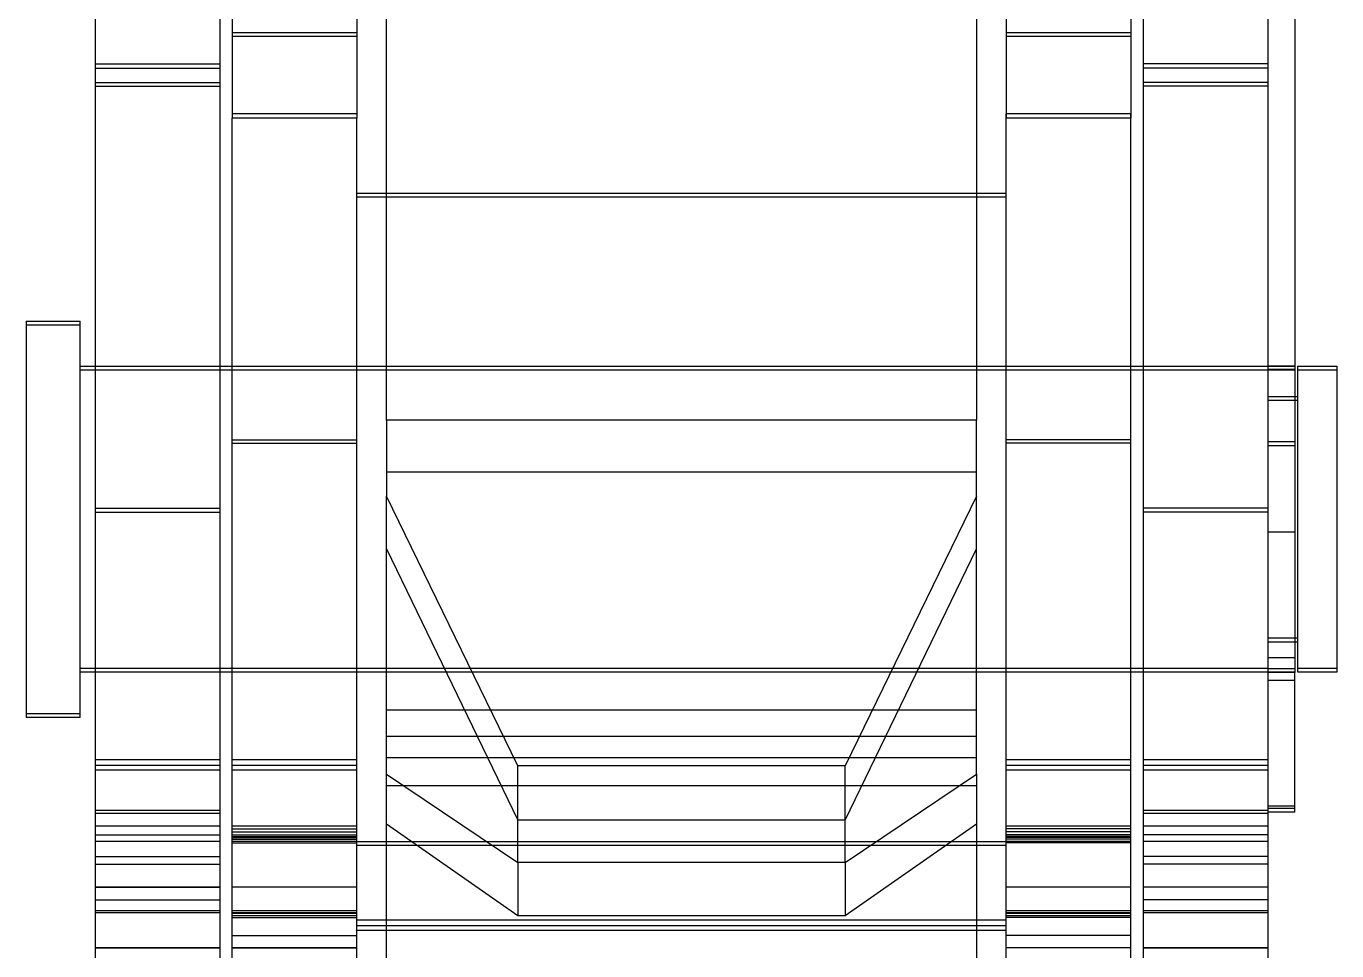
# Model space of a CAD drawing. Header units: metres. Extents: x 0 to 63075, y 0 to 44550.
# Drawn here: x 37262.03 to 37278.03, y 17384.73 to 17396.01 of the extents above; entities that cross this region are included whole.
import ezdxf

# ---------------------------------------------------------------- set-up
doc = ezdxf.new("R2010")
doc.units = ezdxf.units.M
doc.header["$LTSCALE"] = 75
doc.linetypes.add('HIDDEN2', pattern=[4.7625, 3.175, -1.5875])
doc.layers.add('SDM', color=7, linetype='Continuous')
doc.layers.add('ST1', color=7, linetype='HIDDEN2')

# ---------------------------------------------------------------- blocks, each defined once
blk = doc.blocks.new('A$C542b401d')
at = {"layer": 'ST1'}
for p, q in [((75.843, 1466.595), (75.843, 1455.363)), ((77.363, 1466.595), (77.363, 1455.363)), ((88.637, 1466.595), (88.637, 1455.363)), ((90.157, 1466.595), (90.157, 1455.363)), ((77.515, 1461.839), (77.515, 1454.755)), ((79.035, 1461.839), (79.035, 1454.755)), ((86.965, 1461.839), (86.965, 1454.755)), ((88.485, 1461.839), (88.485, 1454.755)), ((75.511, 1458.825), (75.511, 1447.984)), ((79.4, 1457.101), (79.4, 1451.067)), ((86.6, 1451.067), (86.6, 1457.101)), ((79.035, 1455.799), (77.515, 1455.799)), ((79.035, 1455.754), (77.515, 1455.754)), ((88.485, 1455.799), (86.965, 1455.799)), ((88.485, 1455.754), (86.965, 1455.754)), ((75.843, 1455.415), (77.363, 1455.415)), ((75.843, 1455.363), (77.363, 1455.363)), ((75.843, 1455.363), (75.843, 1449.942)), ((77.363, 1455.363), (77.363, 1449.942)), ((90.157, 1455.415), (88.637, 1455.415)), ((90.157, 1455.363), (88.637, 1455.363)), ((88.637, 1455.363), (88.637, 1449.942)), ((90.157, 1455.363), (90.157, 1449.942)), ((75.843, 1455.189), (77.363, 1455.189)), ((75.843, 1455.146), (77.363, 1455.146)), ((90.157, 1455.189), (88.637, 1455.189)), ((90.157, 1455.146), (88.637, 1455.146)), ((77.515, 1444.14), (77.515, 1454.806)), ((77.515, 1454.806), (79.035, 1454.806)), ((77.515, 1454.755), (79.035, 1454.755)), ((79.035, 1444.14), (79.035, 1454.806)), ((86.965, 1454.806), (88.485, 1454.806)), ((86.965, 1444.14), (86.965, 1454.755)), ((86.965, 1454.755), (88.485, 1454.755)), ((88.485, 1444.14), (88.485, 1454.755)), ((86.965, 1453.839), (79.035, 1453.839)), ((86.965, 1453.794), (79.035, 1453.794)), ((90.341, 1452.232), (90.341, 1452.277)), ((91, 1452.277), (90.341, 1452.277)), ((90.341, 1451.881), (90.341, 1452.232)), ((91, 1452.232), (90.341, 1452.232)), ((91, 1452.277), (91, 1452.232)), ((91, 1452.232), (91, 1451.881)), ((90.341, 1447.435), (90.341, 1451.881)), ((91, 1451.881), (91, 1447.435)), ((75, 1451.724), (75, 1451.679)), ((75.474, 1451.724), (75, 1451.724)), ((75.474, 1451.679), (75.474, 1451.724)), ((75.511, 1451.726), (75.843, 1451.726)), ((77.363, 1451.724), (75.511, 1451.724)), ((75.511, 1451.722), (75.843, 1451.722)), ((75.511, 1451.684), (75.843, 1451.684)), ((90.341, 1451.724), (75.843, 1451.724)), ((79.035, 1451.724), (77.515, 1451.724)), ((86.965, 1451.724), (79.035, 1451.724)), ((88.485, 1451.724), (86.965, 1451.724)), ((90.157, 1451.724), (88.637, 1451.724)), ((75, 1451.679), (75, 1451.409)), ((75.474, 1451.679), (75, 1451.679)), ((75.474, 1447.989), (75.474, 1451.679)), ((77.363, 1451.679), (75.511, 1451.679)), ((75.511, 1451.677), (75.843, 1451.677)), ((90.341, 1451.679), (75.843, 1451.679)), ((79.035, 1451.679), (77.515, 1451.679)), ((86.965, 1451.679), (79.035, 1451.679)), ((88.485, 1451.679), (86.965, 1451.679)), ((90.157, 1451.679), (88.637, 1451.679)), ((75, 1451.409), (75, 1447.989)), ((75.843, 1451.355), (75.474, 1451.355)), ((75.843, 1451.31), (75.474, 1451.31)), ((79.4, 1451.067), (86.6, 1451.067)), ((79.4, 1450.138), (79.4, 1451.067)), ((86.6, 1451.067), (86.6, 1450.138)), ((75.511, 1450.801), (75.843, 1450.801)), ((75.511, 1450.755), (75.843, 1450.755)), ((77.515, 1450.825), (79.035, 1450.825)), ((77.515, 1450.784), (79.035, 1450.784)), ((88.485, 1450.825), (86.965, 1450.825)), ((88.485, 1450.784), (86.965, 1450.784)), ((79.4, 1450.433), (86.6, 1450.433)), ((79.4, 1450.138), (81, 1446.845)), ((79.4, 1446.744), (79.4, 1450.138)), ((85, 1446.845), (86.6, 1450.138)), ((86.6, 1446.744), (86.6, 1450.138)), ((75.843, 1449.992), (77.363, 1449.992)), ((75.843, 1449.942), (77.363, 1449.942)), ((75.843, 1449.942), (75.843, 1443.914)), ((77.363, 1449.942), (77.363, 1443.914)), ((90.157, 1449.992), (88.637, 1449.992)), ((90.157, 1449.942), (88.637, 1449.942)), ((88.637, 1449.942), (88.637, 1443.914)), ((90.157, 1449.942), (90.157, 1443.914)), ((75.511, 1449.701), (75.843, 1449.701)), ((81, 1446.182), (79.4, 1449.496)), ((86.6, 1449.496), (85, 1446.182)), ((75.474, 1448.403), (75.843, 1448.403)), ((75.474, 1448.358), (75.843, 1448.358)), ((75.511, 1448.165), (75.843, 1448.165)), ((75, 1448.034), (75.474, 1448.034)), ((75.511, 1448.031), (75.843, 1448.031)), ((75.843, 1448.034), (77.363, 1448.034)), ((75.843, 1448.034), (90.341, 1448.034)), ((77.515, 1448.034), (79.035, 1448.034)), ((79.035, 1448.034), (86.965, 1448.034)), ((86.965, 1448.034), (88.485, 1448.034)), ((88.637, 1448.034), (90.157, 1448.034)), ((75, 1447.989), (75.474, 1447.989)), ((75.511, 1447.989), (77.363, 1447.989)), ((75.511, 1447.984), (75.843, 1447.984)), ((75.511, 1446.282), (75.511, 1447.984)), ((75.511, 1447.887), (75.843, 1447.887)), ((75.843, 1447.989), (90.341, 1447.989)), ((77.515, 1447.989), (79.035, 1447.989)), ((79.035, 1447.989), (86.965, 1447.989)), ((86.965, 1447.989), (88.485, 1447.989)), ((88.637, 1447.989), (90.157, 1447.989)), ((86.6, 1447.529), (79.4, 1447.529)), ((90.341, 1447.48), (91, 1447.48)), ((90.341, 1447.435), (91, 1447.435)), ((79.4, 1447.203), (86.6, 1447.203)), ((77.363, 1446.925), (75.843, 1446.925)), ((79.035, 1446.925), (77.515, 1446.925)), ((86.6, 1446.948), (79.4, 1446.948)), ((88.485, 1446.925), (86.965, 1446.925)), ((90.157, 1446.925), (88.637, 1446.925)), ((77.363, 1446.856), (75.843, 1446.856)), ((77.363, 1446.799), (75.843, 1446.799)), ((79.035, 1446.856), (77.515, 1446.856)), ((79.035, 1446.799), (77.515, 1446.799)), ((81, 1445.667), (79.4, 1446.744)), ((79.4, 1446.744), (79.4, 1441.742)), ((81, 1445.667), (81, 1446.845)), ((81, 1446.845), (85, 1446.845)), ((85, 1445.667), (85, 1446.845)), ((86.6, 1446.744), (85, 1445.667)), ((86.6, 1441.742), (86.6, 1446.744)), ((88.485, 1446.856), (86.965, 1446.856)), ((88.485, 1446.799), (86.965, 1446.799)), ((90.157, 1446.856), (88.637, 1446.856)), ((90.157, 1446.799), (88.637, 1446.799)), ((79.4, 1446.603), (86.6, 1446.603)), ((75.511, 1446.352), (75.843, 1446.352)), ((75.511, 1446.327), (75.843, 1446.327)), ((75.511, 1446.282), (75.843, 1446.282)), ((77.363, 1446.306), (75.843, 1446.306)), ((77.363, 1446.267), (75.843, 1446.267)), ((90.157, 1446.306), (88.637, 1446.306)), ((90.157, 1446.267), (88.637, 1446.267)), ((77.363, 1446.113), (75.843, 1446.113)), ((79.035, 1446.113), (77.515, 1446.113)), ((79.4, 1446.133), (81, 1445.014)), ((81, 1446.182), (85, 1446.182)), ((85, 1445.014), (86.6, 1446.133)), ((88.485, 1446.113), (86.965, 1446.113)), ((90.157, 1446.113), (88.637, 1446.113)), ((75.843, 1446.002), (77.363, 1446.002)), ((77.363, 1445.926), (75.843, 1445.926)), ((77.515, 1446.078), (79.035, 1446.078)), ((77.515, 1446.041), (79.035, 1446.041)), ((77.515, 1446.002), (79.035, 1446.002)), ((77.515, 1445.984), (79.035, 1445.984)), ((77.515, 1445.97), (79.035, 1445.97)), ((77.515, 1445.95), (79.035, 1445.95)), ((79.035, 1445.926), (77.515, 1445.926)), ((88.485, 1446.078), (86.965, 1446.078)), ((88.485, 1446.041), (86.965, 1446.041)), ((88.485, 1446.002), (86.965, 1446.002)), ((88.485, 1445.984), (86.965, 1445.984)), ((88.485, 1445.97), (86.965, 1445.97)), ((88.485, 1445.95), (86.965, 1445.95)), ((88.485, 1445.926), (86.965, 1445.926)), ((90.157, 1446.002), (88.637, 1446.002)), ((90.157, 1445.926), (88.637, 1445.926)), ((77.515, 1445.906), (79.035, 1445.906)), ((79.035, 1445.919), (86.965, 1445.919)), ((79.035, 1445.874), (86.965, 1445.874)), ((88.485, 1445.906), (86.965, 1445.906)), ((75.843, 1445.738), (77.363, 1445.738)), ((75.843, 1445.645), (77.363, 1445.645)), ((81, 1445.667), (85, 1445.667)), ((81, 1445.667), (81, 1445.014)), ((85, 1445.667), (85, 1445.014)), ((90.157, 1445.738), (88.637, 1445.738)), ((90.157, 1445.645), (88.637, 1445.645)), ((77.363, 1445.371), (75.843, 1445.371)), ((75.843, 1445.367), (77.363, 1445.367)), ((79.035, 1445.371), (77.515, 1445.371)), ((88.485, 1445.371), (86.965, 1445.371)), ((90.157, 1445.371), (88.637, 1445.371)), ((90.157, 1445.367), (88.637, 1445.367)), ((75.843, 1445.209), (77.363, 1445.209)), ((90.157, 1445.209), (88.637, 1445.209)), ((75.843, 1445.078), (77.363, 1445.078)), ((77.363, 1445.054), (75.843, 1445.054)), ((77.515, 1445.078), (79.035, 1445.078)), ((79.035, 1445.054), (77.515, 1445.054)), ((77.515, 1445.043), (79.035, 1445.043)), ((77.515, 1445.014), (79.035, 1445.014)), ((77.515, 1444.996), (79.035, 1444.996)), ((86.965, 1444.965), (79.035, 1444.965)), ((81, 1445.014), (85, 1445.014)), ((86.965, 1445.078), (88.485, 1445.078)), ((88.485, 1445.054), (86.965, 1445.054)), ((86.965, 1445.043), (88.485, 1445.043)), ((86.965, 1445.014), (88.485, 1445.014)), ((88.485, 1444.996), (86.965, 1444.996)), ((88.637, 1445.078), (90.157, 1445.078)), ((90.157, 1445.054), (88.637, 1445.054)), ((86.965, 1444.896), (79.035, 1444.896)), ((86.965, 1444.839), (79.035, 1444.839)), ((77.515, 1444.773), (79.035, 1444.773)), ((88.485, 1444.773), (86.965, 1444.773)), ((77.363, 1444.628), (75.843, 1444.628)), ((75.843, 1444.621), (77.363, 1444.621)), ((79.035, 1444.628), (77.515, 1444.628)), ((77.515, 1444.624), (79.035, 1444.624)), ((88.485, 1444.628), (86.965, 1444.628)), ((88.485, 1444.624), (86.965, 1444.624)), ((90.157, 1444.628), (88.637, 1444.628)), ((88.637, 1444.621), (90.157, 1444.621))]:
    blk.add_line(p, q, dxfattribs=at)

msp = doc.modelspace()

# ---------------------------------------------------------------- block references
at = {"layer": 'SDM', "xscale": -1}
msp.add_blockref('A$C542b401d', (37353.032, 15940.137), dxfattribs=at)

doc.saveas('drawing.dxf')
